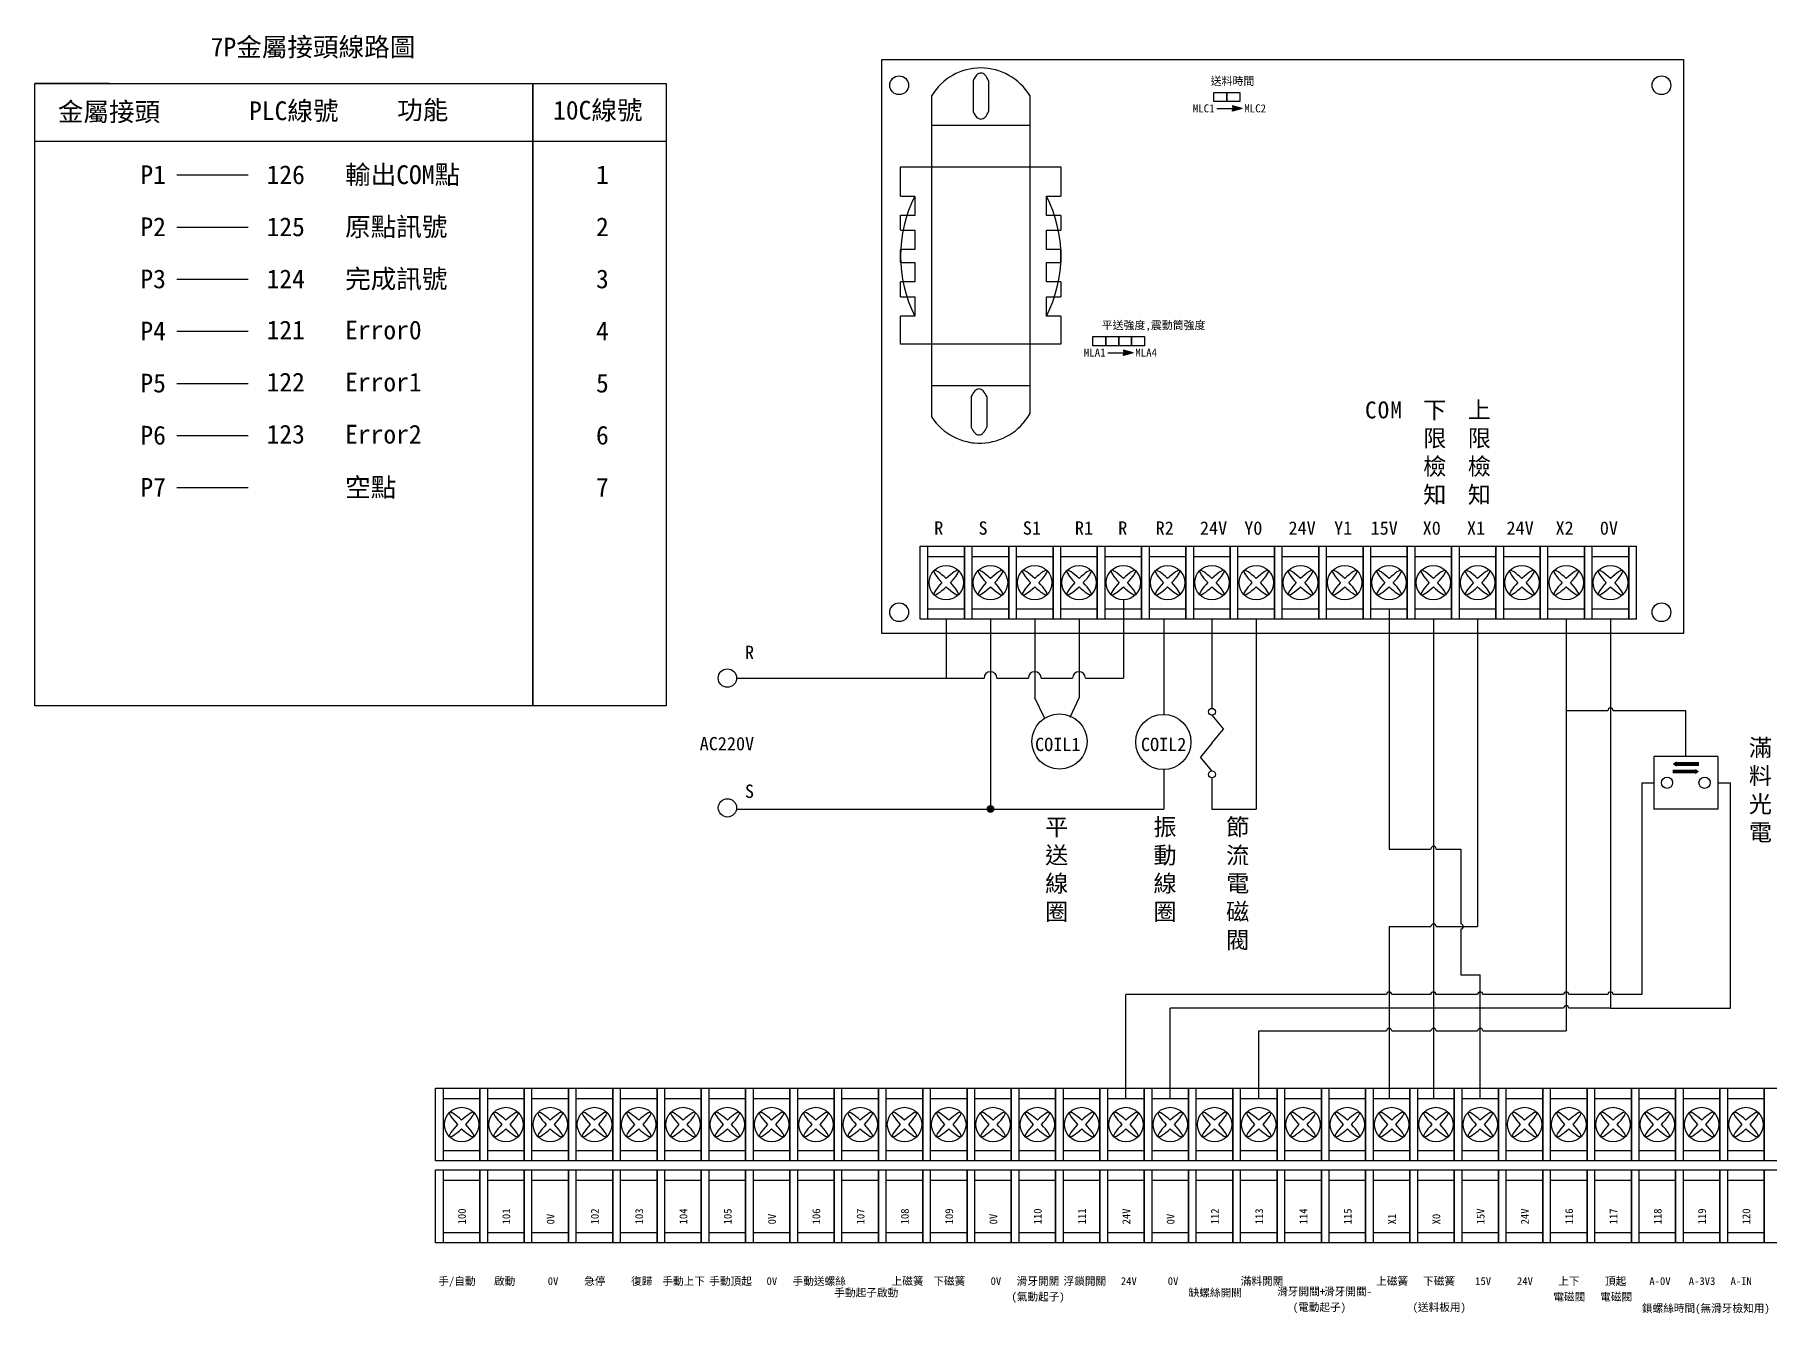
# Model space of a CAD drawing. Extents: x 363 to 1131, y 491 to 757.
# Drawn here: x 362.5 to 695.5, y 490.6 to 736.2 of the extents above; entities that cross this region are included whole.
import ezdxf

# ---------------------------------------------------------------- set-up
doc = ezdxf.new("R2010")
doc.units = 0
doc.layers.get('0').update_dxf_attribs({"linetype": 'CONTINUOUS'})
for name, color, linetype in [('7', 7, 'CONTINUOUS'), ('圖框層', 7, 'CONTINUOUS'), ('實線', 7, 'CONTINUOUS'), ('標尺寸層', 3, 'CONTINUOUS')]:
    doc.layers.add(name, color=color, linetype=linetype)
doc.styles.add('STSL', font='kaiu.ttf')
doc.styles.add('標楷體', font='kaiu.ttf')

# ---------------------------------------------------------------- blocks, each defined once
blk = doc.blocks.new('JOIN')
at = {"layer": '標尺寸層'}
h = blk.add_hatch(color=7, dxfattribs=at)
edge = h.paths.add_edge_path()
edge.add_arc((0, 0), 0.636, 0, 360)
at = {"layer": '標尺寸層', "color": 7}
blk.add_circle((0, 0), 0.636, dxfattribs=at)

msp = doc.modelspace()

# ---------------------------------------------------------------- hatches: boundary and pattern name
at = {"layer": '標尺寸層'}
for points in [[(594.27, 722.01), (592.42, 721.5), (592.52, 722.01), (592.42, 722.52)], [(573.35, 675.13), (571.5, 674.62), (571.6, 675.13), (571.5, 675.64)]]:
    msp.add_hatch(color=7, dxfattribs=at).paths.add_polyline_path(points)

# ---------------------------------------------------------------- linework, layer by layer
msp.add_line((376.81, 726.84), (362.53, 726.84))
msp.add_lwpolyline([(362.53, 726.84), (458.14, 726.84), (458.14, 607.4), (362.53, 607.4)], close=True)
for points in [[(677.63, 596.22, 1.08, 0, 0), (676.91, 596.22, 0, 0, 0)], [(681.23, 594.78, 1.08, 0, 0), (681.95, 594.78, 0, 0, 0)]]:
    msp.add_lwpolyline(points, format="xyseb")
at = {"layer": '7'}
for centre in [(675.83, 592.62), (675.83, 592.62), (683.03, 592.62), (683.03, 592.62)]:
    msp.add_circle(centre, 1.08, dxfattribs=at)
at = {"layer": '實線'}
for p, q in [((685.55, 597.66), (673.31, 597.66)), ((685.55, 597.66), (673.31, 597.66)), ((685.55, 597.66), (685.55, 587.58)), ((685.55, 597.66), (685.55, 587.58)), ((685.55, 587.58), (673.31, 587.58)), ((685.55, 587.58), (673.31, 587.58))]:
    msp.add_line(p, q, dxfattribs=at)
msp.add_lwpolyline([(673.31, 597.66), (673.31, 587.58)], dxfattribs=at)
msp.add_lwpolyline([(673.31, 597.66), (673.31, 587.58)], dxfattribs=at)
at = {"layer": '實線', "const_width": 0.72}
for points in [[(681.95, 596.22), (677.63, 596.22)], [(681.23, 594.78), (676.91, 594.78)]]:
    msp.add_lwpolyline(points, dxfattribs=at)
at = {"layer": '標尺寸層', "color": 7}
for p, q in [((542.66, 727.36), (542.66, 721.47)), ((545.61, 727.36), (545.61, 721.47)), ((534.71, 662.8), (534.71, 724.52)), ((553.51, 724.52), (553.51, 663.41)), ((594.27, 722.01), (592.42, 722.52)), ((592.42, 722.52), (592.52, 722.01)), ((589.42, 722.01), (592.52, 722.01)), ((594.27, 722.01), (592.42, 721.5)), ((592.42, 721.5), (592.52, 722.01)), ((362.53, 715.75), (483.73, 715.75)), ((389.83, 709.27), (403.52, 709.27)), ((389.83, 699.27), (403.52, 699.27)), ((389.83, 689.27), (403.52, 689.27)), ((389.83, 679.27), (403.52, 679.27)), ((568.5, 675.13), (571.6, 675.13)), ((573.35, 675.13), (571.5, 675.64)), ((571.5, 675.64), (571.6, 675.13)), ((573.35, 675.13), (571.5, 674.62)), ((571.5, 674.62), (571.6, 675.13)), ((389.83, 669.27), (403.52, 669.27)), ((542.3, 666.74), (542.3, 660.85)), ((545.25, 666.74), (545.25, 660.85)), ((389.83, 659.27), (403.52, 659.27)), ((542.81, 657.81), (542.44, 657.81)), ((389.83, 649.27), (403.52, 649.27)), ((533.98, 624.03), (533.98, 638.03)), ((533.98, 636.03), (540.98, 636.03)), ((542.48, 624.03), (542.48, 638.03)), ((542.48, 636.03), (549.48, 636.03)), ((550.98, 624.03), (550.98, 638.03)), ((550.98, 636.03), (557.98, 636.03)), ((559.48, 624.03), (559.48, 638.03)), ((559.48, 636.03), (566.48, 636.03)), ((567.98, 624.03), (567.98, 638.03)), ((567.98, 636.03), (574.98, 636.03)), ((576.48, 624.03), (576.48, 638.03)), ((576.48, 636.03), (583.48, 636.03)), ((584.98, 624.03), (584.98, 638.03)), ((584.98, 636.03), (591.98, 636.03)), ((593.48, 624.03), (593.48, 638.03)), ((593.48, 636.03), (600.48, 636.03)), ((601.98, 624.03), (601.98, 638.03)), ((601.98, 636.03), (608.98, 636.03)), ((610.48, 624.03), (610.48, 638.03)), ((610.48, 636.03), (617.48, 636.03)), ((618.98, 624.03), (618.98, 638.03)), ((618.98, 636.03), (625.98, 636.03)), ((627.48, 624.03), (627.48, 638.03)), ((627.48, 636.03), (634.48, 636.03)), ((635.98, 624.03), (635.98, 638.03)), ((635.98, 636.03), (642.98, 636.03)), ((644.48, 624.03), (644.48, 638.03)), ((644.48, 636.03), (651.48, 636.03)), ((652.98, 624.03), (652.98, 638.03)), ((652.98, 636.03), (659.98, 636.03)), ((661.48, 624.03), (661.48, 638.03)), ((661.48, 636.03), (668.48, 636.03)), ((668.48, 638.03), (669.98, 638.03)), ((668.48, 624.03), (668.48, 638.03)), ((669.98, 624.03), (669.98, 638.03)), ((533.98, 626.03), (540.98, 626.03)), ((542.48, 626.03), (549.48, 626.03)), ((550.98, 626.03), (557.98, 626.03)), ((559.48, 626.03), (566.48, 626.03)), ((567.98, 626.03), (574.98, 626.03)), ((576.48, 626.03), (583.48, 626.03)), ((584.98, 626.03), (591.98, 626.03)), ((593.48, 626.03), (600.48, 626.03)), ((601.98, 626.03), (608.98, 626.03)), ((610.48, 626.03), (617.48, 626.03)), ((618.98, 626.03), (625.98, 626.03)), ((627.48, 626.03), (634.48, 626.03)), ((635.98, 626.03), (642.98, 626.03)), ((644.48, 626.03), (651.48, 626.03)), ((652.98, 626.03), (659.98, 626.03)), ((661.48, 626.03), (668.48, 626.03)), ((669.98, 624.03), (668.48, 624.03)), ((440.98, 520.03), (440.98, 534.03)), ((449.48, 520.03), (449.48, 534.03)), ((457.98, 520.03), (457.98, 534.03)), ((466.48, 520.03), (466.48, 534.03)), ((474.98, 520.03), (474.98, 534.03)), ((483.48, 520.03), (483.48, 534.03)), ((491.98, 520.03), (491.98, 534.03)), ((500.48, 520.03), (500.48, 534.03)), ((508.98, 520.03), (508.98, 534.03)), ((517.48, 520.03), (517.48, 534.03)), ((525.98, 520.03), (525.98, 534.03)), ((534.48, 520.03), (534.48, 534.03)), ((542.98, 520.03), (542.98, 534.03)), ((551.48, 520.03), (551.48, 534.03)), ((559.98, 520.03), (559.98, 534.03)), ((568.48, 520.03), (568.48, 534.03)), ((575.48, 534.03), (576.98, 534.03)), ((575.48, 520.03), (575.48, 534.03)), ((576.98, 520.03), (576.98, 534.03)), ((576.98, 520.03), (576.98, 534.03)), ((585.48, 520.03), (585.48, 534.03)), ((593.98, 520.03), (593.98, 534.03)), ((602.48, 520.03), (602.48, 534.03)), ((610.98, 520.03), (610.98, 534.03)), ((619.48, 520.03), (619.48, 534.03)), ((627.98, 520.03), (627.98, 534.03)), ((636.48, 520.03), (636.48, 534.03)), ((644.98, 520.03), (644.98, 534.03)), ((653.48, 520.03), (653.48, 534.03)), ((661.98, 520.03), (661.98, 534.03)), ((670.48, 520.03), (670.48, 534.03)), ((678.98, 520.03), (678.98, 534.03)), ((687.48, 520.03), (687.48, 534.03)), ((440.98, 532.03), (447.98, 532.03)), ((449.48, 532.03), (456.48, 532.03)), ((457.98, 532.03), (464.98, 532.03)), ((466.48, 532.03), (473.48, 532.03)), ((474.98, 532.03), (481.98, 532.03)), ((483.48, 532.03), (490.48, 532.03)), ((491.98, 532.03), (498.98, 532.03)), ((500.48, 532.03), (507.48, 532.03)), ((508.98, 532.03), (515.98, 532.03)), ((517.48, 532.03), (524.48, 532.03)), ((525.98, 532.03), (532.98, 532.03)), ((534.48, 532.03), (541.48, 532.03)), ((542.98, 532.03), (549.98, 532.03)), ((551.48, 532.03), (558.48, 532.03)), ((559.98, 532.03), (566.98, 532.03)), ((568.48, 532.03), (575.48, 532.03)), ((576.98, 532.03), (583.98, 532.03)), ((585.48, 532.03), (592.48, 532.03)), ((593.98, 532.03), (600.98, 532.03)), ((602.48, 532.03), (609.48, 532.03)), ((610.98, 532.03), (617.98, 532.03)), ((619.48, 532.03), (626.48, 532.03)), ((627.98, 532.03), (634.98, 532.03)), ((636.48, 532.03), (643.48, 532.03)), ((644.98, 532.03), (651.98, 532.03)), ((653.48, 532.03), (660.48, 532.03)), ((661.98, 532.03), (668.98, 532.03)), ((670.48, 532.03), (677.48, 532.03)), ((678.98, 532.03), (685.98, 532.03)), ((687.48, 532.03), (694.48, 532.03)), ((440.98, 522.03), (447.98, 522.03)), ((449.48, 522.03), (456.48, 522.03)), ((457.98, 522.03), (464.98, 522.03)), ((466.48, 522.03), (473.48, 522.03)), ((474.98, 522.03), (481.98, 522.03)), ((483.48, 522.03), (490.48, 522.03)), ((491.98, 522.03), (498.98, 522.03)), ((500.48, 522.03), (507.48, 522.03)), ((508.98, 522.03), (515.98, 522.03)), ((517.48, 522.03), (524.48, 522.03)), ((525.98, 522.03), (532.98, 522.03)), ((534.48, 522.03), (541.48, 522.03)), ((542.98, 522.03), (549.98, 522.03)), ((551.48, 522.03), (558.48, 522.03)), ((559.98, 522.03), (566.98, 522.03)), ((568.48, 522.03), (575.48, 522.03)), ((576.98, 520.03), (575.48, 520.03)), ((576.98, 522.03), (583.98, 522.03)), ((585.48, 522.03), (592.48, 522.03)), ((593.98, 522.03), (600.98, 522.03)), ((602.48, 522.03), (609.48, 522.03)), ((610.98, 522.03), (617.98, 522.03)), ((619.48, 522.03), (626.48, 522.03)), ((627.98, 522.03), (634.98, 522.03)), ((636.48, 522.03), (643.48, 522.03)), ((644.98, 522.03), (651.98, 522.03)), ((653.48, 522.03), (660.48, 522.03)), ((661.98, 522.03), (668.98, 522.03)), ((670.48, 522.03), (677.48, 522.03)), ((678.98, 522.03), (685.98, 522.03)), ((687.48, 522.03), (694.48, 522.03)), ((440.98, 504.33), (440.98, 518.33)), ((440.98, 516.33), (447.98, 516.33)), ((449.48, 504.33), (449.48, 518.33)), ((449.48, 516.33), (456.48, 516.33)), ((457.98, 504.33), (457.98, 518.33)), ((457.98, 516.33), (464.98, 516.33)), ((466.48, 504.33), (466.48, 518.33)), ((466.48, 516.33), (473.48, 516.33)), ((474.98, 504.33), (474.98, 518.33)), ((474.98, 516.33), (481.98, 516.33)), ((483.48, 504.33), (483.48, 518.33)), ((483.48, 516.33), (490.48, 516.33)), ((491.98, 504.33), (491.98, 518.33)), ((491.98, 516.33), (498.98, 516.33)), ((500.48, 504.33), (500.48, 518.33)), ((500.48, 516.33), (507.48, 516.33)), ((508.98, 504.33), (508.98, 518.33)), ((508.98, 516.33), (515.98, 516.33)), ((517.48, 504.33), (517.48, 518.33)), ((517.48, 516.33), (524.48, 516.33)), ((525.98, 504.33), (525.98, 518.33)), ((525.98, 516.33), (532.98, 516.33)), ((534.48, 504.33), (534.48, 518.33)), ((534.48, 516.33), (541.48, 516.33)), ((542.98, 504.33), (542.98, 518.33)), ((542.98, 516.33), (549.98, 516.33)), ((551.48, 504.33), (551.48, 518.33)), ((551.48, 516.33), (558.48, 516.33)), ((559.98, 504.33), (559.98, 518.33)), ((559.98, 516.33), (566.98, 516.33)), ((568.48, 504.33), (568.48, 518.33)), ((568.48, 516.33), (575.48, 516.33)), ((575.48, 518.33), (576.98, 518.33)), ((575.48, 504.33), (575.48, 518.33)), ((576.98, 504.33), (576.98, 518.33)), ((576.98, 504.33), (576.98, 518.33)), ((576.98, 516.33), (583.98, 516.33)), ((585.48, 504.33), (585.48, 518.33)), ((585.48, 516.33), (592.48, 516.33)), ((593.98, 504.33), (593.98, 518.33)), ((593.98, 516.33), (600.98, 516.33)), ((602.48, 504.33), (602.48, 518.33)), ((602.48, 516.33), (609.48, 516.33)), ((610.98, 504.33), (610.98, 518.33)), ((610.98, 516.33), (617.98, 516.33)), ((619.48, 504.33), (619.48, 518.33)), ((619.48, 516.33), (626.48, 516.33)), ((627.98, 504.33), (627.98, 518.33)), ((627.98, 516.33), (634.98, 516.33)), ((636.48, 504.33), (636.48, 518.33)), ((636.48, 516.33), (643.48, 516.33)), ((644.98, 504.33), (644.98, 518.33)), ((644.98, 516.33), (651.98, 516.33)), ((653.48, 504.33), (653.48, 518.33)), ((653.48, 516.33), (660.48, 516.33)), ((661.98, 504.33), (661.98, 518.33)), ((661.98, 516.33), (668.98, 516.33)), ((670.48, 504.33), (670.48, 518.33)), ((670.48, 516.33), (677.48, 516.33)), ((678.98, 504.33), (678.98, 518.33)), ((678.98, 516.33), (685.98, 516.33)), ((687.48, 504.33), (687.48, 518.33)), ((687.48, 516.33), (694.48, 516.33)), ((440.98, 506.33), (447.98, 506.33)), ((449.48, 506.33), (456.48, 506.33)), ((457.98, 506.33), (464.98, 506.33)), ((466.48, 506.33), (473.48, 506.33)), ((474.98, 506.33), (481.98, 506.33)), ((483.48, 506.33), (490.48, 506.33)), ((491.98, 506.33), (498.98, 506.33)), ((500.48, 506.33), (507.48, 506.33)), ((508.98, 506.33), (515.98, 506.33)), ((517.48, 506.33), (524.48, 506.33)), ((525.98, 506.33), (532.98, 506.33)), ((534.48, 506.33), (541.48, 506.33)), ((542.98, 506.33), (549.98, 506.33)), ((551.48, 506.33), (558.48, 506.33)), ((559.98, 506.33), (566.98, 506.33)), ((568.48, 506.33), (575.48, 506.33)), ((576.98, 506.33), (583.98, 506.33)), ((585.48, 506.33), (592.48, 506.33)), ((593.98, 506.33), (600.98, 506.33)), ((602.48, 506.33), (609.48, 506.33)), ((610.98, 506.33), (617.98, 506.33)), ((619.48, 506.33), (626.48, 506.33)), ((627.98, 506.33), (634.98, 506.33)), ((636.48, 506.33), (643.48, 506.33)), ((644.98, 506.33), (651.98, 506.33)), ((653.48, 506.33), (660.48, 506.33)), ((661.98, 506.33), (668.98, 506.33)), ((670.48, 506.33), (677.48, 506.33)), ((678.98, 506.33), (685.98, 506.33)), ((687.48, 506.33), (694.48, 506.33)), ((576.98, 504.33), (575.48, 504.33))]:
    msp.add_line(p, q, dxfattribs=at)
at = {"layer": '標尺寸層', "color": 0}
for p, q in [((571.48, 627.73), (571.48, 612.71)), ((622.48, 626.03), (622.48, 579.91)), ((537.48, 624.03), (537.48, 612.71)), ((545.98, 624.03), (545.98, 587.58)), ((554.48, 624.03), (554.48, 608.95)), ((562.98, 624.03), (562.98, 608.95)), ((579.23, 624.03), (579.23, 605.7)), ((588.48, 624.03), (588.48, 606.9)), ((596.98, 624.03), (596.98, 587.58)), ((630.98, 624.03), (630.98, 532.03)), ((639.48, 624.03), (639.48, 565.03)), ((656.48, 624.03), (656.48, 545)), ((664.98, 624.03), (664.98, 549.35)), ((497.25, 612.71), (544.75, 612.71)), ((547.21, 612.71), (553.25, 612.71)), ((555.71, 612.71), (561.75, 612.71)), ((564.21, 612.71), (571.48, 612.71)), ((556.33, 605.11), (554.48, 608.95)), ((561.29, 605.19), (562.98, 608.95)), ((664.48, 606.46), (656.48, 606.46)), ((679.43, 606.46), (665.48, 606.46)), ((679.43, 597.66), (679.43, 606.46)), ((588.48, 605.57), (590.7, 602.9)), ((588.48, 600.23), (590.7, 602.9)), ((588.48, 600.23), (586.26, 597.56)), ((588.48, 594.89), (586.26, 597.56)), ((579.23, 595.14), (579.23, 587.58)), ((588.48, 593.57), (588.48, 587.58)), ((670.98, 592.62), (673.31, 592.62)), ((670.98, 592.62), (670.98, 552)), ((685.55, 592.62), (687.98, 592.62)), ((687.98, 549.35), (687.98, 592.62)), ((497.25, 587.58), (579.23, 587.58)), ((588.48, 587.58), (596.98, 587.58)), ((622.48, 579.91), (630.51, 579.91)), ((631.51, 579.91), (636.23, 579.91)), ((636.23, 579.91), (636.23, 565.53)), ((622.48, 565.03), (622.48, 532.03)), ((622.48, 565.03), (630.51, 565.03)), ((631.51, 565.03), (639.48, 565.03)), ((636.23, 564.53), (636.23, 555.78)), ((636.23, 555.78), (639.98, 555.78)), ((639.98, 532.03), (639.98, 555.78)), ((571.98, 532.03), (571.98, 552)), ((621.98, 552), (571.98, 552)), ((580.48, 532.03), (580.48, 549.35)), ((655.98, 549.35), (580.48, 549.35)), ((630.48, 552), (622.98, 552)), ((639.48, 552), (631.48, 552)), ((655.98, 552), (640.48, 552)), ((664.48, 552), (656.98, 552)), ((664.98, 549.35), (656.98, 549.35)), ((664.98, 549.35), (687.98, 549.35)), ((670.98, 552), (665.48, 552)), ((597.48, 532.03), (597.48, 545)), ((597.48, 545), (621.98, 545)), ((622.98, 545), (630.51, 545)), ((631.51, 545), (639.48, 545)), ((640.48, 545), (656.48, 545))]:
    msp.add_line(p, q, dxfattribs=at)
at = {"layer": '標尺寸層', "color": 7}
for points in [[(525.03, 621.35), (679.03, 621.35), (679.03, 731.35), (525.03, 731.35)], [(458.14, 726.84), (483.73, 726.84), (483.73, 607.4), (458.14, 607.4)], [(588.86, 725.12), (591.34, 725.12), (591.34, 723.38), (588.86, 723.38)], [(591.34, 725.12), (593.82, 725.12), (593.82, 723.38), (591.34, 723.38)], [(534.71, 718.81), (553.51, 718.81), (553.51, 668.81), (534.71, 668.81)], [(565.62, 678.25), (568.11, 678.25), (568.11, 676.51), (565.62, 676.51)], [(568.11, 678.25), (570.59, 678.25), (570.59, 676.51), (568.11, 676.51)], [(570.59, 678.25), (573.07, 678.25), (573.07, 676.51), (570.59, 676.51)], [(573.07, 678.25), (575.55, 678.25), (575.55, 676.51), (573.07, 676.51)], [(532.48, 638.03), (540.98, 638.03), (540.98, 624.03), (532.48, 624.03)], [(540.98, 638.03), (549.48, 638.03), (549.48, 624.03), (540.98, 624.03)], [(549.48, 638.03), (557.98, 638.03), (557.98, 624.03), (549.48, 624.03)], [(557.98, 638.03), (566.48, 638.03), (566.48, 624.03), (557.98, 624.03)], [(566.48, 638.03), (574.98, 638.03), (574.98, 624.03), (566.48, 624.03)], [(574.98, 638.03), (583.48, 638.03), (583.48, 624.03), (574.98, 624.03)], [(583.48, 638.03), (591.98, 638.03), (591.98, 624.03), (583.48, 624.03)], [(591.98, 638.03), (600.48, 638.03), (600.48, 624.03), (591.98, 624.03)], [(600.48, 638.03), (608.98, 638.03), (608.98, 624.03), (600.48, 624.03)], [(608.98, 638.03), (617.48, 638.03), (617.48, 624.03), (608.98, 624.03)], [(617.48, 638.03), (625.98, 638.03), (625.98, 624.03), (617.48, 624.03)], [(625.98, 638.03), (634.48, 638.03), (634.48, 624.03), (625.98, 624.03)], [(634.48, 638.03), (642.98, 638.03), (642.98, 624.03), (634.48, 624.03)], [(642.98, 638.03), (651.48, 638.03), (651.48, 624.03), (642.98, 624.03)], [(651.48, 638.03), (659.98, 638.03), (659.98, 624.03), (651.48, 624.03)], [(659.98, 638.03), (668.48, 638.03), (668.48, 624.03), (659.98, 624.03)], [(439.48, 534.03), (447.98, 534.03), (447.98, 520.03), (439.48, 520.03)], [(447.98, 534.03), (456.48, 534.03), (456.48, 520.03), (447.98, 520.03)], [(456.48, 534.03), (464.98, 534.03), (464.98, 520.03), (456.48, 520.03)], [(464.98, 534.03), (473.48, 534.03), (473.48, 520.03), (464.98, 520.03)], [(473.48, 534.03), (481.98, 534.03), (481.98, 520.03), (473.48, 520.03)], [(481.98, 534.03), (490.48, 534.03), (490.48, 520.03), (481.98, 520.03)], [(490.48, 534.03), (498.98, 534.03), (498.98, 520.03), (490.48, 520.03)], [(498.98, 534.03), (507.48, 534.03), (507.48, 520.03), (498.98, 520.03)], [(507.48, 534.03), (515.98, 534.03), (515.98, 520.03), (507.48, 520.03)], [(515.98, 534.03), (524.48, 534.03), (524.48, 520.03), (515.98, 520.03)], [(524.48, 534.03), (532.98, 534.03), (532.98, 520.03), (524.48, 520.03)], [(532.98, 534.03), (541.48, 534.03), (541.48, 520.03), (532.98, 520.03)], [(541.48, 534.03), (549.98, 534.03), (549.98, 520.03), (541.48, 520.03)], [(549.98, 534.03), (558.48, 534.03), (558.48, 520.03), (549.98, 520.03)], [(558.48, 534.03), (566.98, 534.03), (566.98, 520.03), (558.48, 520.03)], [(566.98, 534.03), (575.48, 534.03), (575.48, 520.03), (566.98, 520.03)], [(575.48, 534.03), (583.98, 534.03), (583.98, 520.03), (575.48, 520.03)], [(583.98, 534.03), (592.48, 534.03), (592.48, 520.03), (583.98, 520.03)], [(592.48, 534.03), (600.98, 534.03), (600.98, 520.03), (592.48, 520.03)], [(600.98, 534.03), (609.48, 534.03), (609.48, 520.03), (600.98, 520.03)], [(609.48, 534.03), (617.98, 534.03), (617.98, 520.03), (609.48, 520.03)], [(617.98, 534.03), (626.48, 534.03), (626.48, 520.03), (617.98, 520.03)], [(626.48, 534.03), (634.98, 534.03), (634.98, 520.03), (626.48, 520.03)], [(634.98, 534.03), (643.48, 534.03), (643.48, 520.03), (634.98, 520.03)], [(643.48, 534.03), (651.98, 534.03), (651.98, 520.03), (643.48, 520.03)], [(651.98, 534.03), (660.48, 534.03), (660.48, 520.03), (651.98, 520.03)], [(660.48, 534.03), (668.98, 534.03), (668.98, 520.03), (660.48, 520.03)], [(668.98, 534.03), (677.48, 534.03), (677.48, 520.03), (668.98, 520.03)], [(677.48, 534.03), (685.98, 534.03), (685.98, 520.03), (677.48, 520.03)], [(685.98, 534.03), (694.48, 534.03), (694.48, 520.03), (685.98, 520.03)], [(694.48, 534.03), (702.98, 534.03), (702.98, 520.03), (694.48, 520.03)], [(439.48, 518.33), (447.98, 518.33), (447.98, 504.33), (439.48, 504.33)], [(447.98, 518.33), (456.48, 518.33), (456.48, 504.33), (447.98, 504.33)], [(456.48, 518.33), (464.98, 518.33), (464.98, 504.33), (456.48, 504.33)], [(464.98, 518.33), (473.48, 518.33), (473.48, 504.33), (464.98, 504.33)], [(473.48, 518.33), (481.98, 518.33), (481.98, 504.33), (473.48, 504.33)], [(481.98, 518.33), (490.48, 518.33), (490.48, 504.33), (481.98, 504.33)], [(490.48, 518.33), (498.98, 518.33), (498.98, 504.33), (490.48, 504.33)], [(498.98, 518.33), (507.48, 518.33), (507.48, 504.33), (498.98, 504.33)], [(507.48, 518.33), (515.98, 518.33), (515.98, 504.33), (507.48, 504.33)], [(515.98, 518.33), (524.48, 518.33), (524.48, 504.33), (515.98, 504.33)], [(524.48, 518.33), (532.98, 518.33), (532.98, 504.33), (524.48, 504.33)], [(532.98, 518.33), (541.48, 518.33), (541.48, 504.33), (532.98, 504.33)], [(541.48, 518.33), (549.98, 518.33), (549.98, 504.33), (541.48, 504.33)], [(549.98, 518.33), (558.48, 518.33), (558.48, 504.33), (549.98, 504.33)], [(558.48, 518.33), (566.98, 518.33), (566.98, 504.33), (558.48, 504.33)], [(566.98, 518.33), (575.48, 518.33), (575.48, 504.33), (566.98, 504.33)], [(575.48, 518.33), (583.98, 518.33), (583.98, 504.33), (575.48, 504.33)], [(583.98, 518.33), (592.48, 518.33), (592.48, 504.33), (583.98, 504.33)], [(592.48, 518.33), (600.98, 518.33), (600.98, 504.33), (592.48, 504.33)], [(600.98, 518.33), (609.48, 518.33), (609.48, 504.33), (600.98, 504.33)], [(609.48, 518.33), (617.98, 518.33), (617.98, 504.33), (609.48, 504.33)], [(617.98, 518.33), (626.48, 518.33), (626.48, 504.33), (617.98, 504.33)], [(626.48, 518.33), (634.98, 518.33), (634.98, 504.33), (626.48, 504.33)], [(634.98, 518.33), (643.48, 518.33), (643.48, 504.33), (634.98, 504.33)], [(643.48, 518.33), (651.98, 518.33), (651.98, 504.33), (643.48, 504.33)], [(651.98, 518.33), (660.48, 518.33), (660.48, 504.33), (651.98, 504.33)], [(660.48, 518.33), (668.98, 518.33), (668.98, 504.33), (660.48, 504.33)], [(668.98, 518.33), (677.48, 518.33), (677.48, 504.33), (668.98, 504.33)], [(677.48, 518.33), (685.98, 518.33), (685.98, 504.33), (677.48, 504.33)], [(685.98, 518.33), (694.48, 518.33), (694.48, 504.33), (685.98, 504.33)], [(694.48, 518.33), (702.98, 518.33), (702.98, 504.33), (694.48, 504.33)]]:
    msp.add_lwpolyline(points, close=True, dxfattribs=at)
for points in [[(528.71, 705.22), (528.71, 710.81), (559.51, 710.81), (559.51, 705.22)], [(528.71, 705.22), (531.47, 705.22), (531.47, 701.5), (528.71, 701.5)], [(559.51, 701.5), (556.74, 701.5), (556.74, 705.22), (559.51, 705.22)], [(528.71, 698.73), (528.71, 701.57)], [(559.51, 701.5), (559.51, 698.66)], [(528.71, 698.66), (531.47, 698.66), (531.47, 694.94), (528.71, 694.94)], [(559.51, 694.94), (556.74, 694.94), (556.74, 698.66), (559.51, 698.66)], [(528.74, 692.46), (528.74, 694.94)], [(559.51, 694.94), (559.51, 692.46)], [(528.71, 692.46), (531.47, 692.46), (531.47, 688.74), (528.71, 688.74)], [(559.51, 688.74), (556.74, 688.74), (556.74, 692.46), (559.51, 692.46)], [(528.71, 685.9), (528.71, 688.74)], [(528.71, 685.9), (531.47, 685.9), (531.47, 682.18), (528.71, 682.18)], [(559.51, 682.18), (556.74, 682.18), (556.74, 685.9), (559.51, 685.9)], [(559.51, 688.74), (559.51, 685.9)], [(559.51, 682.18), (559.51, 676.81), (528.71, 676.81), (528.71, 682.18)]]:
    msp.add_lwpolyline(points, dxfattribs=at)
for centre, radius in [((528.45, 726.49), 1.8), ((674.76, 726.49), 1.8), ((537.48, 631.03), 3.3), ((545.98, 631.03), 3.3), ((554.48, 631.03), 3.3), ((562.98, 631.03), 3.3), ((571.48, 631.03), 3.3), ((579.98, 631.03), 3.3), ((588.48, 631.03), 3.3), ((596.98, 631.03), 3.3), ((605.48, 631.03), 3.3), ((613.98, 631.03), 3.3), ((622.48, 631.03), 3.3), ((630.98, 631.03), 3.3), ((639.48, 631.03), 3.3), ((647.98, 631.03), 3.3), ((656.48, 631.03), 3.3), ((664.98, 631.03), 3.3), ((528.45, 625.35), 1.8), ((674.76, 625.35), 1.8), ((444.48, 527.03), 3.3), ((452.98, 527.03), 3.3), ((461.48, 527.03), 3.3), ((469.98, 527.03), 3.3), ((478.48, 527.03), 3.3), ((486.98, 527.03), 3.3), ((495.48, 527.03), 3.3), ((503.98, 527.03), 3.3), ((512.48, 527.03), 3.3), ((520.98, 527.03), 3.3), ((529.48, 527.03), 3.3), ((537.98, 527.03), 3.3), ((546.48, 527.03), 3.3), ((554.98, 527.03), 3.3), ((563.48, 527.03), 3.3), ((571.98, 527.03), 3.3), ((580.48, 527.03), 3.3), ((588.98, 527.03), 3.3), ((597.48, 527.03), 3.3), ((605.98, 527.03), 3.3), ((614.48, 527.03), 3.3), ((622.98, 527.03), 3.3), ((631.48, 527.03), 3.3), ((639.98, 527.03), 3.3), ((648.48, 527.03), 3.3), ((656.98, 527.03), 3.3), ((665.48, 527.03), 3.3), ((673.98, 527.03), 3.3), ((682.48, 527.03), 3.3), ((690.98, 527.03), 3.3)]:
    msp.add_circle(centre, radius, dxfattribs=at)
at = {"layer": '標尺寸層', "color": 0}
for centre, radius in [((495.49, 612.71), 1.76), ((588.48, 606.24), 0.661), ((559.22, 600.54), 5.3), ((579.15, 600.44), 5.3), ((588.48, 594.23), 0.661), ((495.5, 587.81), 1.76)]:
    msp.add_circle(centre, radius, dxfattribs=at)
at = {"layer": '標尺寸層', "color": 7}
for centre, radius, start, end in [((544.11, 718.81), 11, 31.2904, 148.7096), ((554.09, 693.7), 25.38, 153.0097, 206.9903), ((534.12, 693.7), 25.38, 333.0097, 26.9903), ((543.92, 668.81), 11, 213.0775, 330.5935), ((545.98, 612.71), 1.23, 0, 180), ((554.48, 612.71), 1.23, 0, 180), ((562.98, 612.71), 1.23, 0, 180)]:
    msp.add_arc(centre, radius, start, end, dxfattribs=at)
at = {"layer": '標尺寸層', "color": 0}
for centre, start, end in [((664.98, 606.46), 360, 180), ((631.01, 579.91), 360, 180), ((631.01, 565.03), 360, 180), ((636.23, 565.03), 270, 90), ((622.48, 552), 360, 180), ((630.98, 552), 360, 180), ((639.98, 552), 360, 180), ((656.48, 552), 360, 180), ((656.48, 549.35), 360, 180), ((664.98, 552), 360, 180), ((622.48, 545), 360, 180), ((631.01, 545), 360, 180), ((639.98, 545), 360, 180)]:
    msp.add_arc(centre, 0.5, start, end, dxfattribs=at)
at = {"layer": '標尺寸層', "color": 7}
for centre, major_axis, ratio, start_param, end_param in [((544.13, 724.41), (0, 4.41), 0.450876, 5.444367, 7.122003), ((544.13, 724.41), (0, 4.41), 0.450876, 2.302775, 3.98041), ((543.78, 663.79), (0, 4.41), 0.450876, 5.444367, 7.122003), ((543.78, 663.79), (0, 4.41), 0.450876, 2.302775, 3.98041), ((537.48, 631.03), (-2.33, 2.33), 0.176168, 4.886768, 7.679603), ((537.48, 631.03), (2.33, 2.33), 0.176168, 4.886768, 7.679603), ((545.98, 631.03), (-2.33, 2.33), 0.176168, 4.886768, 7.679603), ((545.98, 631.03), (2.33, 2.33), 0.176168, 4.886768, 7.679603), ((554.48, 631.03), (-2.33, 2.33), 0.176168, 4.886768, 7.679603), ((554.48, 631.03), (2.33, 2.33), 0.176168, 4.886768, 7.679603), ((562.98, 631.03), (-2.33, 2.33), 0.176168, 4.886768, 7.679603), ((562.98, 631.03), (2.33, 2.33), 0.176168, 4.886768, 7.679603), ((571.48, 631.03), (-2.33, 2.33), 0.176168, 4.886768, 7.679603), ((571.48, 631.03), (2.33, 2.33), 0.176168, 4.886768, 7.679603), ((579.98, 631.03), (-2.33, 2.33), 0.176168, 4.886768, 7.679603), ((579.98, 631.03), (2.33, 2.33), 0.176168, 4.886768, 7.679603), ((588.48, 631.03), (-2.33, 2.33), 0.176168, 4.886768, 7.679603), ((588.48, 631.03), (2.33, 2.33), 0.176168, 4.886768, 7.679603), ((596.98, 631.03), (-2.33, 2.33), 0.176168, 4.886768, 7.679603), ((596.98, 631.03), (2.33, 2.33), 0.176168, 4.886768, 7.679603), ((605.48, 631.03), (-2.33, 2.33), 0.176168, 4.886768, 7.679603), ((605.48, 631.03), (2.33, 2.33), 0.176168, 4.886768, 7.679603), ((613.98, 631.03), (-2.33, 2.33), 0.176168, 4.886768, 7.679603), ((613.98, 631.03), (2.33, 2.33), 0.176168, 4.886768, 7.679603), ((622.48, 631.03), (-2.33, 2.33), 0.176168, 4.886768, 7.679603), ((622.48, 631.03), (2.33, 2.33), 0.176168, 4.886768, 7.679603), ((630.98, 631.03), (-2.33, 2.33), 0.176168, 4.886768, 7.679603), ((630.98, 631.03), (2.33, 2.33), 0.176168, 4.886768, 7.679603), ((639.48, 631.03), (-2.33, 2.33), 0.176168, 4.886768, 7.679603), ((639.48, 631.03), (2.33, 2.33), 0.176168, 4.886768, 7.679603), ((647.98, 631.03), (-2.33, 2.33), 0.176168, 4.886768, 7.679603), ((647.98, 631.03), (2.33, 2.33), 0.176168, 4.886768, 7.679603), ((656.48, 631.03), (-2.33, 2.33), 0.176168, 4.886768, 7.679603), ((656.48, 631.03), (2.33, 2.33), 0.176168, 4.886768, 7.679603), ((664.98, 631.03), (-2.33, 2.33), 0.176168, 4.886768, 7.679603), ((664.98, 631.03), (2.33, 2.33), 0.176168, 4.886768, 7.679603), ((537.48, 631.03), (2.33, 2.33), 0.176168, 1.745175, 4.53801), ((537.48, 631.03), (-2.33, 2.33), 0.176168, 8.02836, 10.821195), ((545.98, 631.03), (2.33, 2.33), 0.176168, 1.745175, 4.53801), ((545.98, 631.03), (-2.33, 2.33), 0.176168, 8.02836, 10.821195), ((554.48, 631.03), (2.33, 2.33), 0.176168, 1.745175, 4.53801), ((554.48, 631.03), (-2.33, 2.33), 0.176168, 8.02836, 10.821195), ((562.98, 631.03), (2.33, 2.33), 0.176168, 1.745175, 4.53801), ((562.98, 631.03), (-2.33, 2.33), 0.176168, 8.02836, 10.821195), ((571.48, 631.03), (2.33, 2.33), 0.176168, 1.745175, 4.53801), ((571.48, 631.03), (-2.33, 2.33), 0.176168, 8.02836, 10.821195), ((579.98, 631.03), (2.33, 2.33), 0.176168, 1.745175, 4.53801), ((579.98, 631.03), (-2.33, 2.33), 0.176168, 8.02836, 10.821195), ((588.48, 631.03), (2.33, 2.33), 0.176168, 1.745175, 4.53801), ((588.48, 631.03), (-2.33, 2.33), 0.176168, 8.02836, 10.821195), ((596.98, 631.03), (2.33, 2.33), 0.176168, 1.745175, 4.53801), ((596.98, 631.03), (-2.33, 2.33), 0.176168, 8.02836, 10.821195), ((605.48, 631.03), (2.33, 2.33), 0.176168, 1.745175, 4.53801), ((605.48, 631.03), (-2.33, 2.33), 0.176168, 8.02836, 10.821195), ((613.98, 631.03), (2.33, 2.33), 0.176168, 1.745175, 4.53801), ((613.98, 631.03), (-2.33, 2.33), 0.176168, 8.02836, 10.821195), ((622.48, 631.03), (2.33, 2.33), 0.176168, 1.745175, 4.53801), ((622.48, 631.03), (-2.33, 2.33), 0.176168, 8.02836, 10.821195), ((630.98, 631.03), (2.33, 2.33), 0.176168, 1.745175, 4.53801), ((630.98, 631.03), (-2.33, 2.33), 0.176168, 8.02836, 10.821195), ((639.48, 631.03), (2.33, 2.33), 0.176168, 1.745175, 4.53801), ((639.48, 631.03), (-2.33, 2.33), 0.176168, 8.02836, 10.821195), ((647.98, 631.03), (2.33, 2.33), 0.176168, 1.745175, 4.53801), ((647.98, 631.03), (-2.33, 2.33), 0.176168, 8.02836, 10.821195), ((656.48, 631.03), (2.33, 2.33), 0.176168, 1.745175, 4.53801), ((656.48, 631.03), (-2.33, 2.33), 0.176168, 8.02836, 10.821195), ((664.98, 631.03), (2.33, 2.33), 0.176168, 1.745175, 4.53801), ((664.98, 631.03), (-2.33, 2.33), 0.176168, 8.02836, 10.821195), ((444.48, 527.03), (-2.33, 2.33), 0.176168, 4.886768, 7.679603), ((444.48, 527.03), (2.33, 2.33), 0.176168, 4.886768, 7.679603), ((452.98, 527.03), (-2.33, 2.33), 0.176168, 4.886768, 7.679603), ((452.98, 527.03), (2.33, 2.33), 0.176168, 4.886768, 7.679603), ((461.48, 527.03), (-2.33, 2.33), 0.176168, 4.886768, 7.679603), ((461.48, 527.03), (2.33, 2.33), 0.176168, 4.886768, 7.679603), ((469.98, 527.03), (-2.33, 2.33), 0.176168, 4.886768, 7.679603), ((469.98, 527.03), (2.33, 2.33), 0.176168, 4.886768, 7.679603), ((478.48, 527.03), (-2.33, 2.33), 0.176168, 4.886768, 7.679603), ((478.48, 527.03), (2.33, 2.33), 0.176168, 4.886768, 7.679603), ((486.98, 527.03), (-2.33, 2.33), 0.176168, 4.886768, 7.679603), ((486.98, 527.03), (2.33, 2.33), 0.176168, 4.886768, 7.679603), ((495.48, 527.03), (-2.33, 2.33), 0.176168, 4.886768, 7.679603), ((495.48, 527.03), (2.33, 2.33), 0.176168, 4.886768, 7.679603), ((503.98, 527.03), (-2.33, 2.33), 0.176168, 4.886768, 7.679603), ((503.98, 527.03), (2.33, 2.33), 0.176168, 4.886768, 7.679603), ((512.48, 527.03), (-2.33, 2.33), 0.176168, 4.886768, 7.679603), ((512.48, 527.03), (2.33, 2.33), 0.176168, 4.886768, 7.679603), ((520.98, 527.03), (-2.33, 2.33), 0.176168, 4.886768, 7.679603), ((520.98, 527.03), (2.33, 2.33), 0.176168, 4.886768, 7.679603), ((529.48, 527.03), (-2.33, 2.33), 0.176168, 4.886768, 7.679603), ((529.48, 527.03), (2.33, 2.33), 0.176168, 4.886768, 7.679603), ((537.98, 527.03), (-2.33, 2.33), 0.176168, 4.886768, 7.679603), ((537.98, 527.03), (2.33, 2.33), 0.176168, 4.886768, 7.679603), ((546.48, 527.03), (-2.33, 2.33), 0.176168, 4.886768, 7.679603), ((546.48, 527.03), (2.33, 2.33), 0.176168, 4.886768, 7.679603), ((554.98, 527.03), (-2.33, 2.33), 0.176168, 4.886768, 7.679603), ((554.98, 527.03), (2.33, 2.33), 0.176168, 4.886768, 7.679603), ((563.48, 527.03), (-2.33, 2.33), 0.176168, 4.886768, 7.679603), ((563.48, 527.03), (2.33, 2.33), 0.176168, 4.886768, 7.679603), ((571.98, 527.03), (-2.33, 2.33), 0.176168, 4.886768, 7.679603), ((571.98, 527.03), (2.33, 2.33), 0.176168, 4.886768, 7.679603), ((580.48, 527.03), (-2.33, 2.33), 0.176168, 4.886768, 7.679603), ((580.48, 527.03), (2.33, 2.33), 0.176168, 4.886768, 7.679603), ((588.98, 527.03), (-2.33, 2.33), 0.176168, 4.886768, 7.679603), ((588.98, 527.03), (2.33, 2.33), 0.176168, 4.886768, 7.679603), ((597.48, 527.03), (-2.33, 2.33), 0.176168, 4.886768, 7.679603), ((597.48, 527.03), (2.33, 2.33), 0.176168, 4.886768, 7.679603), ((605.98, 527.03), (-2.33, 2.33), 0.176168, 4.886768, 7.679603), ((605.98, 527.03), (2.33, 2.33), 0.176168, 4.886768, 7.679603), ((614.48, 527.03), (-2.33, 2.33), 0.176168, 4.886768, 7.679603), ((614.48, 527.03), (2.33, 2.33), 0.176168, 4.886768, 7.679603), ((622.98, 527.03), (-2.33, 2.33), 0.176168, 4.886768, 7.679603), ((622.98, 527.03), (2.33, 2.33), 0.176168, 4.886768, 7.679603), ((631.48, 527.03), (-2.33, 2.33), 0.176168, 4.886768, 7.679603), ((631.48, 527.03), (2.33, 2.33), 0.176168, 4.886768, 7.679603), ((639.98, 527.03), (-2.33, 2.33), 0.176168, 4.886768, 7.679603), ((639.98, 527.03), (2.33, 2.33), 0.176168, 4.886768, 7.679603), ((648.48, 527.03), (-2.33, 2.33), 0.176168, 4.886768, 7.679603), ((648.48, 527.03), (2.33, 2.33), 0.176168, 4.886768, 7.679603), ((656.98, 527.03), (-2.33, 2.33), 0.176168, 4.886768, 7.679603), ((656.98, 527.03), (2.33, 2.33), 0.176168, 4.886768, 7.679603), ((665.48, 527.03), (-2.33, 2.33), 0.176168, 4.886768, 7.679603), ((665.48, 527.03), (2.33, 2.33), 0.176168, 4.886768, 7.679603), ((673.98, 527.03), (-2.33, 2.33), 0.176168, 4.886768, 7.679603), ((673.98, 527.03), (2.33, 2.33), 0.176168, 4.886768, 7.679603), ((682.48, 527.03), (-2.33, 2.33), 0.176168, 4.886768, 7.679603), ((682.48, 527.03), (2.33, 2.33), 0.176168, 4.886768, 7.679603), ((690.98, 527.03), (-2.33, 2.33), 0.176168, 4.886768, 7.679603), ((690.98, 527.03), (2.33, 2.33), 0.176168, 4.886768, 7.679603), ((444.48, 527.03), (2.33, 2.33), 0.176168, 1.745175, 4.53801), ((444.48, 527.03), (-2.33, 2.33), 0.176168, 8.02836, 10.821195), ((452.98, 527.03), (2.33, 2.33), 0.176168, 1.745175, 4.53801), ((452.98, 527.03), (-2.33, 2.33), 0.176168, 8.02836, 10.821195), ((461.48, 527.03), (2.33, 2.33), 0.176168, 1.745175, 4.53801), ((461.48, 527.03), (-2.33, 2.33), 0.176168, 8.02836, 10.821195), ((469.98, 527.03), (2.33, 2.33), 0.176168, 1.745175, 4.53801), ((469.98, 527.03), (-2.33, 2.33), 0.176168, 8.02836, 10.821195), ((478.48, 527.03), (2.33, 2.33), 0.176168, 1.745175, 4.53801), ((478.48, 527.03), (-2.33, 2.33), 0.176168, 8.02836, 10.821195), ((486.98, 527.03), (2.33, 2.33), 0.176168, 1.745175, 4.53801), ((486.98, 527.03), (-2.33, 2.33), 0.176168, 8.02836, 10.821195), ((495.48, 527.03), (2.33, 2.33), 0.176168, 1.745175, 4.53801), ((495.48, 527.03), (-2.33, 2.33), 0.176168, 8.02836, 10.821195), ((503.98, 527.03), (2.33, 2.33), 0.176168, 1.745175, 4.53801), ((503.98, 527.03), (-2.33, 2.33), 0.176168, 8.02836, 10.821195), ((512.48, 527.03), (2.33, 2.33), 0.176168, 1.745175, 4.53801), ((512.48, 527.03), (-2.33, 2.33), 0.176168, 8.02836, 10.821195), ((520.98, 527.03), (2.33, 2.33), 0.176168, 1.745175, 4.53801), ((520.98, 527.03), (-2.33, 2.33), 0.176168, 8.02836, 10.821195), ((529.48, 527.03), (2.33, 2.33), 0.176168, 1.745175, 4.53801), ((529.48, 527.03), (-2.33, 2.33), 0.176168, 8.02836, 10.821195), ((537.98, 527.03), (2.33, 2.33), 0.176168, 1.745175, 4.53801), ((537.98, 527.03), (-2.33, 2.33), 0.176168, 8.02836, 10.821195), ((546.48, 527.03), (2.33, 2.33), 0.176168, 1.745175, 4.53801), ((546.48, 527.03), (-2.33, 2.33), 0.176168, 8.02836, 10.821195), ((554.98, 527.03), (2.33, 2.33), 0.176168, 1.745175, 4.53801), ((554.98, 527.03), (-2.33, 2.33), 0.176168, 8.02836, 10.821195), ((563.48, 527.03), (2.33, 2.33), 0.176168, 1.745175, 4.53801), ((563.48, 527.03), (-2.33, 2.33), 0.176168, 8.02836, 10.821195), ((571.98, 527.03), (2.33, 2.33), 0.176168, 1.745175, 4.53801), ((571.98, 527.03), (-2.33, 2.33), 0.176168, 8.02836, 10.821195), ((580.48, 527.03), (2.33, 2.33), 0.176168, 1.745175, 4.53801), ((580.48, 527.03), (-2.33, 2.33), 0.176168, 8.02836, 10.821195), ((588.98, 527.03), (2.33, 2.33), 0.176168, 1.745175, 4.53801), ((588.98, 527.03), (-2.33, 2.33), 0.176168, 8.02836, 10.821195), ((597.48, 527.03), (2.33, 2.33), 0.176168, 1.745175, 4.53801), ((597.48, 527.03), (-2.33, 2.33), 0.176168, 8.02836, 10.821195), ((605.98, 527.03), (2.33, 2.33), 0.176168, 1.745175, 4.53801), ((605.98, 527.03), (-2.33, 2.33), 0.176168, 8.02836, 10.821195), ((614.48, 527.03), (2.33, 2.33), 0.176168, 1.745175, 4.53801), ((614.48, 527.03), (-2.33, 2.33), 0.176168, 8.02836, 10.821195), ((622.98, 527.03), (2.33, 2.33), 0.176168, 1.745175, 4.53801), ((622.98, 527.03), (-2.33, 2.33), 0.176168, 8.02836, 10.821195), ((631.48, 527.03), (2.33, 2.33), 0.176168, 1.745175, 4.53801), ((631.48, 527.03), (-2.33, 2.33), 0.176168, 8.02836, 10.821195), ((639.98, 527.03), (2.33, 2.33), 0.176168, 1.745175, 4.53801), ((639.98, 527.03), (-2.33, 2.33), 0.176168, 8.02836, 10.821195), ((648.48, 527.03), (2.33, 2.33), 0.176168, 1.745175, 4.53801), ((648.48, 527.03), (-2.33, 2.33), 0.176168, 8.02836, 10.821195), ((656.98, 527.03), (2.33, 2.33), 0.176168, 1.745175, 4.53801), ((656.98, 527.03), (-2.33, 2.33), 0.176168, 8.02836, 10.821195), ((665.48, 527.03), (2.33, 2.33), 0.176168, 1.745175, 4.53801), ((665.48, 527.03), (-2.33, 2.33), 0.176168, 8.02836, 10.821195), ((673.98, 527.03), (2.33, 2.33), 0.176168, 1.745175, 4.53801), ((673.98, 527.03), (-2.33, 2.33), 0.176168, 8.02836, 10.821195), ((682.48, 527.03), (2.33, 2.33), 0.176168, 1.745175, 4.53801), ((682.48, 527.03), (-2.33, 2.33), 0.176168, 8.02836, 10.821195), ((690.98, 527.03), (2.33, 2.33), 0.176168, 1.745175, 4.53801), ((690.98, 527.03), (-2.33, 2.33), 0.176168, 8.02836, 10.821195)]:
    msp.add_ellipse(centre, major_axis=major_axis, ratio=ratio, start_param=start_param, end_param=end_param, dxfattribs=at)

# ---------------------------------------------------------------- block references
at = {"layer": '標尺寸層', "color": 0}
msp.add_blockref('JOIN', (545.98, 587.58), dxfattribs=at)

# ---------------------------------------------------------------- texts
at = {"layer": '圖框層', "color": 4, "style": 'STSL'}
for s, height, p in [('7P金屬接頭線路圖 ', 3.6, (396.32, 732.03)), ('送料時間', 1.536, (588.25, 726.54)), ('金屬接頭', 3.6, (366.97, 719.6)), ('PLC線號', 3.6, (403.68, 719.8)), ('功能', 3.6, (432.1, 719.95)), ('10C線號', 3.6, (462.03, 719.91)), ('MLC1', 1.536, (584.81, 721.29)), ('MLC2', 1.536, (594.69, 721.29)), ('P1', 3.6, (382.82, 707.53)), ('126', 3.6, (407.04, 707.53)), ('輸出COM點', 3.6, (422.11, 707.53)), ('1', 3.6, (470.27, 707.53)), ('P2', 3.6, (382.82, 697.53)), ('125', 3.6, (407.04, 697.53)), ('原點訊號', 3.6, (422.11, 697.53)), ('2', 3.6, (470.27, 697.53)), ('P3', 3.6, (382.82, 687.53)), ('124', 3.6, (407.04, 687.53)), ('完成訊號', 3.6, (422.11, 687.53)), ('3', 3.6, (470.27, 687.53)), ('P4', 3.6, (382.82, 677.53)), ('121', 3.6, (407.04, 677.72)), ('Error0', 3.6, (422.11, 677.72)), ('4', 3.6, (470.27, 677.53)), ('平送強度,震動筒強度', 1.536, (567.33, 679.67)), ('MLA1', 1.536, (563.89, 674.42)), ('MLA4', 1.536, (573.77, 674.42)), ('P5', 3.6, (382.82, 667.53)), ('122', 3.6, (407.04, 667.72)), ('Error1', 3.6, (422.11, 667.72)), ('5', 3.6, (470.27, 667.53)), ('P6', 3.6, (382.82, 657.53)), ('123', 3.6, (407.04, 657.72)), ('Error2', 3.6, (422.11, 657.72)), ('6', 3.6, (470.27, 657.53)), ('P7', 3.6, (382.82, 647.53)), ('空點', 3.6, (422.11, 647.53)), ('7', 3.6, (470.27, 647.53)), ('R', 2.56, (535.18, 640.23)), ('S', 2.56, (543.68, 640.23)), ('S1', 2.56, (552.18, 640.23)), ('R1', 2.56, (562.18, 640.23)), ('R', 2.56, (570.49, 640.23)), ('R2', 2.56, (577.68, 640.23)), ('24V', 2.56, (586.18, 640.23)), ('Y0', 2.56, (594.68, 640.23)), ('24V', 2.56, (603.18, 640.23)), ('Y1', 2.56, (611.93, 640.23)), ('15V', 2.56, (618.93, 640.23)), ('X0', 2.56, (628.93, 640.23)), ('X1', 2.56, (637.43, 640.23)), ('24V', 2.56, (645.02, 640.23)), ('X2', 2.56, (654.43, 640.23)), ('0V', 2.56, (662.93, 640.23)), ('R', 2.56, (498.86, 616.36)), ('AC220V', 2.56, (490.17, 598.85)), ('COIL1', 2.56, (554.54, 598.7)), ('COIL2', 2.56, (574.86, 598.7)), ('S', 2.56, (498.86, 589.72)), ('手/自動', 1.5, (440, 496.23)), ('啟動', 1.5, (450.68, 496.23)), ('0V', 1.5, (461, 496.23)), ('急停', 1.5, (468, 496.23)), ('復歸', 1.5, (477, 496.23)), ('手動上下', 1.5, (483, 496.23)), ('手動頂起', 1.5, (492, 496.23)), ('0V', 1.5, (503, 496.23)), ('手動送螺絲', 1.5, (508, 496.23)), ('上磁簧', 1.5, (527, 496.23)), ('下磁簧', 1.5, (535, 496.23)), ('0V', 1.5, (546, 496.23)), ('滑牙開關', 1.5, (551, 496.23)), ('浮鎖開關', 1.5, (560, 496.23)), ('24V', 1.5, (571, 496.23)), ('0V', 1.5, (580, 496.23)), ('滿料開關', 1.5, (594, 496.23)), ('上磁簧', 1.5, (620, 496.23)), ('下磁簧', 1.5, (629, 496.23)), ('15V', 1.5, (639, 496.23)), ('24V', 1.5, (647.02, 496.23)), ('上下', 1.5, (654.93, 496.23)), ('頂起', 1.5, (663.93, 496.23)), ('A-0V', 1.5, (672.43, 496.23)), ('A-3V3', 1.5, (680, 496.23)), ('A-IN', 1.5, (688.02, 496.23)), ('手動起子啟動', 1.5, (516, 494.01)), ('(氣動起子)', 1.5, (550, 493.23)), ('缺螺絲開關', 1.5, (584, 494.01)), ('滑牙開關+', 1.5, (601, 494.23)), ('(電動起子)', 1.5, (604, 491.23)), ('滑牙開關-', 1.5, (610, 494.23)), ('(送料板用)', 1.5, (627, 491.23)), ('電磁閥', 1.5, (654, 493.23)), ('電磁閥', 1.5, (663, 493.23)), ('鎖螺絲時間(無滑牙檢知用)', 1.5, (671, 491.01))]:
    msp.add_text(s, height=height, dxfattribs=at).set_placement(p)
for s, p in [('100', (445.29, 507.86)), ('101', (453.79, 507.86)), ('0V', (462.29, 507.86)), ('102', (470.79, 507.86)), ('103', (479.29, 507.86)), ('104', (487.79, 507.86)), ('105', (496.29, 507.86)), ('0V', (504.79, 507.86)), ('106', (513.29, 507.86)), ('107', (521.79, 507.86)), ('108', (530.29, 507.86)), ('109', (538.79, 507.86)), ('0V', (547.29, 507.86)), ('110', (555.79, 507.86)), ('111', (564.29, 507.86)), ('24V', (572.79, 507.86)), ('0V', (581.29, 507.86)), ('112', (589.79, 507.86)), ('113', (598.29, 507.86)), ('114', (606.79, 507.86)), ('115', (615.29, 507.86)), ('X1', (623.79, 507.86)), ('X0', (632.29, 507.86)), ('15V', (640.79, 507.86)), ('24V', (649.29, 507.86)), ('116', (657.79, 507.86)), ('117', (666.29, 507.86)), ('118', (674.79, 507.86)), ('119', (683.29, 507.86)), ('120', (691.79, 507.86))]:
    msp.add_text(s, height=1.5, rotation=90, dxfattribs=at).set_placement(p)
at = {"layer": '標尺寸層', "color": 0, "char_height": 3.25, "width": 4.1791, "attachment_point": 1, "style": '標楷體'}
for s, insert in [('{\\T1.1;COM}', (617.86, 665.8)), ('{\\T1.1;下限\\P檢\\P知}', (629.03, 665.8)), ('{\\T1.1;上\\P限\\P檢\\P知}', (637.59, 665.8)), ('{\\T1.1;滿料光電}', (691.53, 601)), ('\\pt6.5;{\\T1.1;振動\\P線圈}', (577.27, 585.76)), ('\\pt6.5;{\\T1.1;節流電磁閥}', (591.21, 585.76)), ('\\pt6.5;{\\T1.1;平\\P送線圈}', (556.47, 585.76))]:
    msp.add_mtext(s, dxfattribs=dict(at, insert=insert))

doc.saveas('drawing.dxf')
